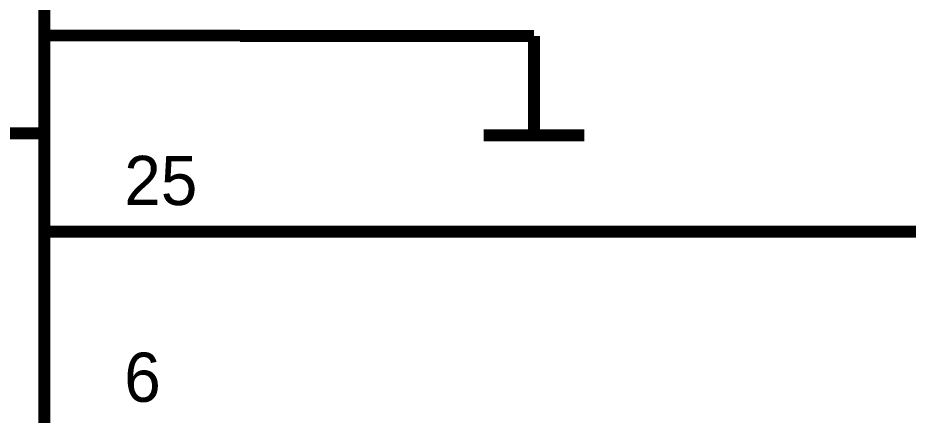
# Model space of a CAD drawing. Header units: inches. Extents: x 0 to 841, y 0 to 594.
# Drawn here: x 416.85 to 439.56, y 252.81 to 262.94 of the extents above; entities that cross this region are included whole.
import ezdxf

# ---------------------------------------------------------------- set-up
doc = ezdxf.new("R2010")
doc.units = ezdxf.units.IN
doc.layers.add('Sheet', color=255, linetype='Continuous')

msp = doc.modelspace()

# ---------------------------------------------------------------- linework, layer by layer
at = {"layer": 'Sheet'}
for points in [[(417.521, 537.48, 0.3, 0.3, 0), (417.521, 107.501, 0.3, 0.3, 0)], [(417.508, 262.495, 0.3, 0.3, 0), (422.512, 262.495, 0.3, 0.3, 0)], [(430.012, 262.482, 0.3, 0.3, 0), (422.512, 262.482, 0.3, 0.3, 0)], [(430.012, 262.482, 0.3, 0.3, 0), (430.012, 259.947, 0.3, 0.3, 0)], [(417.508, 259.999, 0.3, 0.3, 0), (312.501, 259.999, 0.3, 0.3, 0)], [(428.731, 259.947, 0.3, 0.3, 0), (431.292, 259.947, 0.3, 0.3, 0)], [(417.508, 257.491, 0.3, 0.3, 0), (422.512, 257.491, 0.3, 0.3, 0)], [(487.5, 257.491, 0.3, 0.3, 0), (487.5, 257.491, 0.3, 0.3, 0), (422.512, 257.491, 0.3, 0.3, 0)]]:
    msp.add_lwpolyline(points, format="xyseb", dxfattribs=at)

# ---------------------------------------------------------------- texts
for s, height, p in [('25', 1.2543, (419.559, 258.17)), ('6', 1.254, (419.559, 253.153))]:
    msp.add_text(s, height=height, dxfattribs=at).set_placement(p)

doc.saveas('drawing.dxf')
